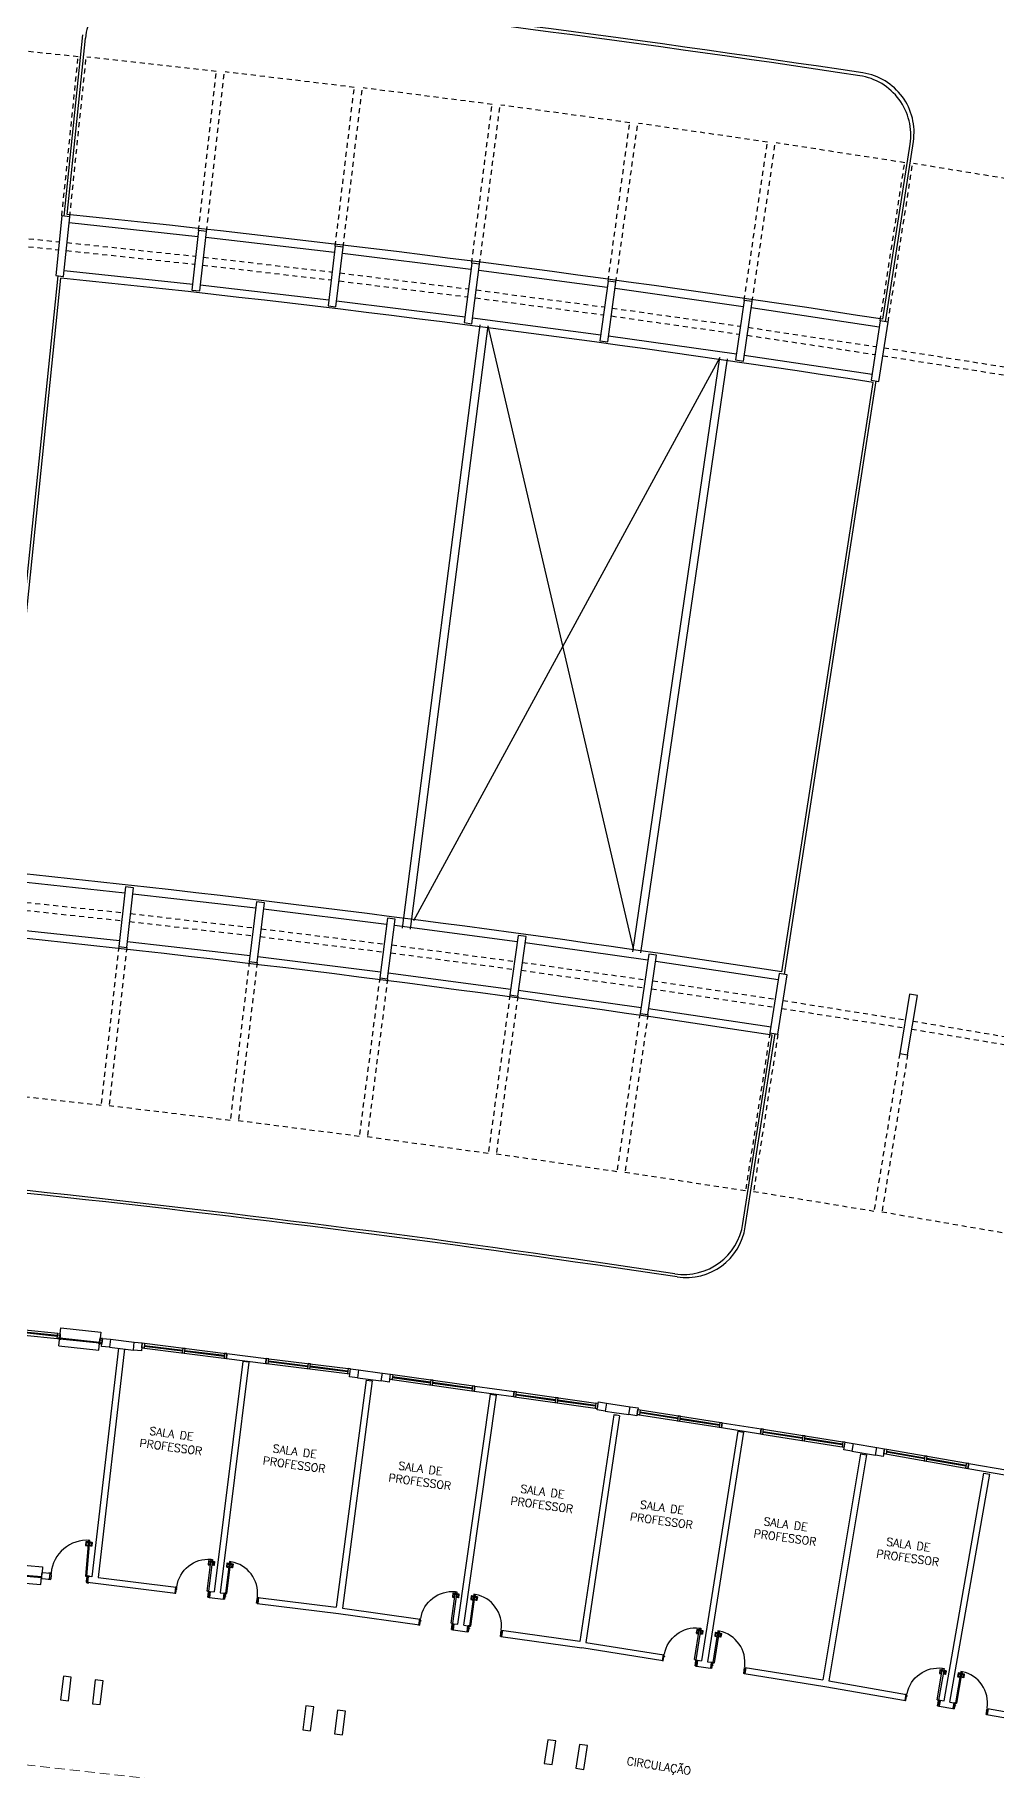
# Model space of a CAD drawing. Header units: millimetres. Extents: x 3089 to 3391, y 1087 to 1201.
# Drawn here: x 3280.97 to 3304.99, y 1124.92 to 1168.3 of the extents above; entities that cross this region are included whole.
import ezdxf

# ---------------------------------------------------------------- set-up
doc = ezdxf.new("R2010")
doc.units = ezdxf.units.MM
doc.linetypes.add('HIDDEN', pattern=[0.375, 0.25, -0.125])
doc.linetypes.add('HIDDEN2', pattern=[0.1875, 0.125, -0.0625])
doc.layers.add('2H', color=1, linetype='HIDDEN', lineweight=15)
for name, color, linetype in [('AR-BNC', 1, 'Continuous'), ('AR-COR-VT2', 162, 'Continuous'), ('AR-EST-CNC', 83, 'Continuous'), ('AR-EST-PIL', 114, 'Continuous'), ('AR-REV', 2, 'Continuous'), ('AR-TXT-CNG', 11, 'Continuous'), ('BL-ESQ-02', 2, 'Continuous'), ('BL-ESQ-VT1', 1, 'Continuous'), ('BL-HTC', 1, 'Continuous'), ('DT-ESQ-CRT', 43, 'Continuous'), ('DT-ESQ-VT2', 2, 'Continuous'), ('ESQ', 1, 'Continuous'), ('ESTR', 3, 'Continuous'), ('PISO', 1, 'Continuous'), ('PORTA', 2, 'Continuous'), ('PROJ', 1, 'HIDDEN2'), ('TEXTO', 2, 'Continuous')]:
    doc.layers.add(name, color=color, linetype=linetype)
doc.styles.get("Standard").update_dxf_attribs({"font": 'arial.ttf'})
doc.styles.add('UNB-100', font='simplex.shx', dxfattribs={"height": 0.2})
doc.styles.add('UNB-100-1', font='simplex.shx', dxfattribs={"height": 0.2})

# ---------------------------------------------------------------- blocks, each defined once
blk = doc.blocks.new('ef01-p')
at = {"layer": 'BL-HTC'}
for points in [[(-0.964, -0.039), (-1.9, -0.039), (-1.9, -0.029), (-0.964, -0.029)], [(-0.005, -0.045), (-1.897, -0.044), (-1.897, -0.056), (-0.005, -0.057)], [(-0.933, -0.039), (-0.933, -0.029), (-0.004, -0.029), (-0.004, -0.039)]]:
    blk.add_hatch(color=256, dxfattribs=at).paths.add_polyline_path(points)
at = {"layer": 'AR-BNC'}
for p, q in [((-1.903, 0.221), (-0.002, 0.221)), ((-1.903, 0.073), (-1.903, 0.221)), ((-0.002, 0.221), (-0.002, 0.073)), ((-1.903, -0.042), (-1.903, -0.041)), ((-1.903, -0.229), (-1.903, -0.073)), ((-1.903, -0.229), (-0.002, -0.229)), ((-0.002, -0.042), (-0.002, -0.041)), ((-0.002, -0.229), (-0.002, -0.044))]:
    blk.add_line(p, q, dxfattribs=at)
at = {"layer": 'DT-ESQ-CRT', "ltscale": 0.1}
for p, q in [((-1.903, -0.042), (-1.888, -0.042)), ((-0.975, -0.04), (-0.963, -0.04)), ((-0.975, -0.041), (-0.923, -0.041)), ((-0.975, -0.043), (-0.923, -0.043)), ((-0.961, -0.015), (-0.961, -0.038)), ((-0.96, -0.013), (-0.938, -0.013)), ((-0.96, -0.016), (-0.96, -0.04)), ((-0.958, -0.015), (-0.939, -0.015)), ((-0.938, -0.016), (-0.938, -0.041)), ((-0.936, -0.015), (-0.936, -0.041)), ((-0.935, -0.04), (-0.923, -0.04))]:
    blk.add_line(p, q, dxfattribs=at)
for points in [[(-1.902, -0.043), (-1.89, -0.043, 1), (-1.89, -0.04), (-1.902, -0.04, -0.414214), (-1.903, -0.039), (-1.903, 0.056), (-1.903, 0.056), (-1.903, 0.073, 0.414214), (-1.905, 0.075), (-1.918, 0.075, 1), (-1.918, 0.073), (-1.906, 0.073, -0.414214), (-1.905, 0.072), (-1.905, 0.031), (-1.905, -0.04, 0.414214), (-1.903, -0.042, 0.414214), (-1.905, -0.044), (-1.905, -0.068), (-1.905, -0.073, -0.414214), (-1.906, -0.074), (-1.918, -0.074, 1), (-1.918, -0.075), (-1.905, -0.075, 0.414214), (-1.903, -0.073), (-1.903, -0.068), (-1.903, -0.044)], [(-0.002, 0.057), (-0.002, -0.039, -0.414214), (-0.003, -0.04), (-0.015, -0.04, 1), (-0.015, -0.043), (-0.003, -0.043, -0.414214), (-0.002, -0.044), (-0.002, -0.068)], [(-0.002, -0.042, 0.414214), (0, -0.04), (0, 0.031)], [(0, 0.031), (0, 0.072, -0.414214), (0.001, 0.073), (0.013, 0.073, 1), (0.013, 0.075), (0, 0.075, 0.414214), (-0.002, 0.073), (-0.002, 0.056)], [(0, -0.068), (0, -0.044, 0.414214), (-0.002, -0.042), (-0.015, -0.042)], [(-0.002, -0.068), (-0.002, -0.073, 0.414214), (0, -0.075), (0.013, -0.075, 1), (0.013, -0.074), (0.001, -0.074, -0.414214), (0, -0.073), (0, -0.068)]]:
    blk.add_lwpolyline(points, format="xyb", dxfattribs=at)
for points in [[(-1.893, -0.016), (-1.903, -0.016), (-1.903, -0.015), (-1.893, -0.015, -0.414214), (-1.891, -0.017), (-1.891, -0.025, -0.414214), (-1.893, -0.027), (-1.903, -0.027), (-1.903, -0.026), (-1.893, -0.026, 0.414214), (-1.892, -0.025), (-1.892, -0.017, 0.414214)], [(-1.875, -0.043), (-1.902, -0.043, 0.414214), (-1.903, -0.044), (-1.903, -0.057, 0.414214), (-1.902, -0.058), (-1.875, -0.058, 1), (-1.875, -0.057), (-1.901, -0.057, -0.414214), (-1.902, -0.056), (-1.902, -0.045, -0.414214), (-1.901, -0.044), (-1.875, -0.044, 1)], [(-0.971, -0.016), (-0.961, -0.016), (-0.961, -0.015), (-0.972, -0.015, 0.414214), (-0.974, -0.017), (-0.974, -0.025, 0.414214), (-0.972, -0.027), (-0.961, -0.027), (-0.961, -0.026), (-0.971, -0.026, -0.414214), (-0.972, -0.025), (-0.972, -0.017, -0.414214)], [(-0.926, -0.016), (-0.936, -0.016), (-0.936, -0.015), (-0.926, -0.015, -0.414214), (-0.924, -0.017), (-0.924, -0.025, -0.414214), (-0.926, -0.027), (-0.936, -0.027), (-0.936, -0.026), (-0.926, -0.026, 0.414214), (-0.925, -0.025), (-0.925, -0.017, 0.414214)], [(-0.03, -0.043), (-0.003, -0.043, -0.414214), (-0.002, -0.044), (-0.002, -0.057, -0.414214), (-0.003, -0.058), (-0.03, -0.058, -1), (-0.03, -0.057), (-0.004, -0.057, 0.414214), (-0.003, -0.056), (-0.003, -0.045, 0.414214), (-0.004, -0.044), (-0.03, -0.044, -1)], [(-0.012, -0.016), (-0.002, -0.016), (-0.002, -0.015), (-0.012, -0.015, 0.414214), (-0.014, -0.017), (-0.014, -0.025, 0.414214), (-0.012, -0.027), (-0.002, -0.027), (-0.002, -0.026), (-0.012, -0.026, -0.414214), (-0.013, -0.025), (-0.013, -0.017, -0.414214)]]:
    blk.add_lwpolyline(points, format="xyb", close=True, dxfattribs=at)
for centre, radius, start, end in [((-0.975, -0.041), 0.00152, 90, 270), ((-0.963, -0.038), 0.00152, 270, 360), ((-0.96, -0.015), 0.00152, 90, 180), ((-0.961, -0.04), 0.00152, 270, 0), ((-0.958, -0.016), 0.00152, 90, 180), ((-0.939, -0.016), 0.00152, 0, 90), ((-0.938, -0.015), 0.00152, 0, 90), ((-0.937, -0.041), 0.00076, 180, 0), ((-0.935, -0.041), 0.00076, 90, 270), ((-0.923, -0.041), 0.00152, 270, 90)]:
    blk.add_arc(centre, radius, start, end, dxfattribs=at)
at = {"layer": 'DT-ESQ-VT2'}
for points in [[(-0.964, -0.039), (-1.9, -0.039), (-1.9, -0.029), (-0.964, -0.029), (-0.964, -0.039)], [(-1.897, -0.044), (-0.005, -0.045), (-0.005, -0.057), (-1.897, -0.056)], [(-0.933, -0.039), (-0.933, -0.029), (-0.004, -0.029), (-0.004, -0.039), (-0.933, -0.039)]]:
    blk.add_lwpolyline(points, close=True, dxfattribs=at)
blk = doc.blocks.new('pm02-p')
at = {"layer": 'BL-ESQ-02'}
for p, q in [((0.01, 0), (0.01, 0.15)), ((0.04, 0.15), (0.01, 0.15)), ((0.04, 0), (0.04, 0.125)), ((0.04, 0), (0.01, 0))]:
    blk.add_line(p, q, dxfattribs=at)
at = {"layer": 'BL-ESQ-02', "color": 1}
for points in [[(0.034, 0.905), (-0.01, 0.905, 0.414214), (-0.019, 0.896), (-0.019, 0.816, 0.414214), (-0.01, 0.807), (0.019, 0.807), (0.019, 0.825), (-0.001, 0.825), (-0.001, 0.887), (0.034, 0.887)], [(0.083, 0.905), (0.127, 0.905, -0.414214), (0.136, 0.896), (0.136, 0.816, -0.414214), (0.127, 0.807), (0.098, 0.807), (0.098, 0.825), (0.118, 0.825), (0.118, 0.887), (0.083, 0.887)]]:
    blk.add_lwpolyline(points, format="xyb", dxfattribs=at)
for points in [[(0.041, 0.922), (0.041, 0.87), (0.034, 0.87), (0.034, 0.922)], [(0.076, 0.922), (0.076, 0.87), (0.083, 0.87), (0.083, 0.922)]]:
    blk.add_lwpolyline(points, close=True, dxfattribs=at)
at = {"layer": 'BL-ESQ-02'}
for points in [[(0.041, 0.951), (0.041, 0.151), (0.076, 0.151), (0.076, 0.951)], [(0.04, 0.15), (0.04, 0.125), (0.041, 0.125), (0.041, 0.15)], [(0.04, 0.075), (0.04, 0.09), (0.05, 0.09), (0.05, 0.075)], [(0.041, 0.151), (0.066, 0.151), (0.066, 0.15), (0.041, 0.15)], [(0.842, 0.1), (0.842, 0.115), (0.832, 0.115), (0.832, 0.1)], [(0.872, 0), (0.842, 0), (0.842, 0.15), (0.872, 0.15)]]:
    blk.add_lwpolyline(points, close=True, dxfattribs=at)
blk.add_lwpolyline([(0.01, 0.14), (0, 0.14), (0, 0.01), (0.01, 0.01)], dxfattribs=at)
at = {"layer": 'BL-ESQ-02', "color": 1}
blk.add_arc((0.041, 0.151), 0.801, 1.0013, 87.4949, dxfattribs=at)
blk = doc.blocks.new('pm03-p')
at = {"layer": 'PORTA', "color": 1}
for points in [[(-0.074, 1.009), (-0.118, 1.009, 0.414214), (-0.127, 1), (-0.127, 0.92, 0.414214), (-0.118, 0.911), (-0.089, 0.911), (-0.089, 0.929), (-0.109, 0.929), (-0.109, 0.991), (-0.074, 0.991)], [(-0.02, 1.009), (0.024, 1.009, -0.414214), (0.033, 1), (0.033, 0.92, -0.414214), (0.024, 0.911), (-0.005, 0.911), (-0.005, 0.929), (0.015, 0.929), (0.015, 0.991), (-0.02, 0.991)]]:
    blk.add_lwpolyline(points, format="xyb", dxfattribs=at)
for points in [[(-0.067, 1.026), (-0.067, 0.974), (-0.074, 0.974), (-0.074, 1.026)], [(-0.027, 1.026), (-0.027, 0.974), (-0.02, 0.974), (-0.02, 1.026)]]:
    blk.add_lwpolyline(points, close=True, dxfattribs=at)
at = {"layer": 'PORTA'}
for points in [[(-0.067, 1.05), (-0.067, 0.15), (-0.027, 0.15), (-0.027, 1.05)], [(-0.988, 0.161), (-0.938, 0.161), (-0.938, 0.151), (-0.988, 0.151)], [(-0.928, 0.15), (-0.928, 0.109), (-0.918, 0.109), (-0.918, 0), (-0.953, 0), (-0.953, 0.15)], [(-0.026, 0.15), (-0.026, 0.109), (-0.036, 0.109), (-0.036, 0), (-0.001, 0), (-0.001, 0.15)], [(0.034, 0.161), (-0.016, 0.161), (-0.016, 0.151), (0.034, 0.151)], [(-0.988, -0.001), (-0.938, -0.001), (-0.938, -0.011), (-0.988, -0.011)], [(0.034, -0.001), (-0.016, -0.001), (-0.016, -0.011), (0.034, -0.011)]]:
    blk.add_lwpolyline(points, close=True, dxfattribs=at)
at = {"layer": 'PORTA', "color": 1}
blk.add_arc((-0.027, 0.15), 0.9, 90, 180, dxfattribs=at)
blk = doc.blocks.new('perfil u-535-ch16')
at = {"layer": 'DT-ESQ-CRT'}
blk.add_lwpolyline([(0.007, 0.001), (0.007, 0.019, 0.439365), (0.007, 0.02, 0.439365), (0.006, 0.019), (0.006, 0.002, -0.414214), (0.005, 0.002), (-0.005, 0.002, -0.414214), (-0.006, 0.002), (-0.006, 0.019, 0.439365), (-0.007, 0.02, 0.439365), (-0.008, 0.019), (-0.008, 0.001, 0.414214), (-0.006, 0), (0.006, 0, 0.414214)], format="xyb", close=True, dxfattribs=at)
at = {"layer": 'AR-TXT-CNG', "insert": (-0.008, 0.01), "char_height": 0.00259, "width": 0.03112, "attachment_point": 1}
blk.add_mtext('U-535\\PCH16 ', dxfattribs=at)
blk = doc.blocks.new('ef02-p')
at = {"layer": 'ESQ'}
for p, q in [((-1.001, 0.221), (-0.002, 0.221)), ((-1.001, 0.073), (-1.001, 0.221)), ((-0.002, 0.221), (-0.002, 0.073)), ((-1.001, -0.042), (-1.001, -0.041)), ((-1.001, -0.229), (-1.001, -0.073)), ((-1.001, -0.229), (-0.002, -0.229)), ((-0.002, -0.042), (-0.002, -0.041)), ((-0.002, -0.229), (-0.002, -0.044))]:
    blk.add_line(p, q, dxfattribs=at)
at = {"layer": 'ESQ', "ltscale": 0.1}
blk.add_line((-1.001, -0.042), (-0.986, -0.042), dxfattribs=at)
at = {"layer": 'ESQ'}
for points in [[(-1.003, -0.053), (-1.023, -0.053), (-1.023, -0.036), (-1.043, -0.036), (-1.043, -0.053), (-1.063, -0.053), (-1.063, 0.017), (-1.049, 0.017), (-1.049, 0.032), (-1.048, 0.032), (-1.048, 0.038), (-1.063, 0.038), (-1.063, 0.073), (-1.003, 0.073), (-1.003, 0.038), (-1.018, 0.038), (-1.018, 0.031), (-1.016, 0.031), (-1.016, 0.017), (-1.003, 0.017)], [(0, -0.053), (0.02, -0.053), (0.02, -0.036), (0.04, -0.036), (0.04, -0.053), (0.06, -0.053), (0.06, 0.017), (0.046, 0.017), (0.046, 0.032), (0.045, 0.032), (0.045, 0.038), (0.06, 0.038), (0.06, 0.073), (0, 0.073), (0, 0.038), (0.015, 0.038), (0.015, 0.031), (0.013, 0.031), (0.013, 0.017), (0, 0.017)], [(-0.999, -0.039), (-0.999, -0.029), (-0.004, -0.029), (-0.004, -0.039), (-0.999, -0.039)], [(-0.995, -0.044), (-0.005, -0.045), (-0.005, -0.057), (-0.995, -0.056)]]:
    blk.add_lwpolyline(points, close=True, dxfattribs=at)
at = {"layer": 'ESQ', "ltscale": 0.1}
for points in [[(-1, -0.043), (-0.988, -0.043, 1), (-0.988, -0.04), (-1, -0.04, -0.414214), (-1.001, -0.039), (-1.001, 0.056), (-1.001, 0.056), (-1.001, 0.073, 0.414214), (-1.003, 0.075), (-1.016, 0.075, 1), (-1.016, 0.073), (-1.004, 0.073, -0.414214), (-1.003, 0.072), (-1.003, 0.031), (-1.003, -0.04, 0.414214), (-1.001, -0.042, 0.414214), (-1.003, -0.044), (-1.003, -0.068), (-1.003, -0.073, -0.414214), (-1.004, -0.074), (-1.016, -0.074, 1), (-1.016, -0.075), (-1.003, -0.075, 0.414214), (-1.001, -0.073), (-1.001, -0.068), (-1.001, -0.044)], [(-0.002, 0.057), (-0.002, -0.039, -0.414214), (-0.003, -0.04), (-0.015, -0.04, 1), (-0.015, -0.043), (-0.003, -0.043, -0.414214), (-0.002, -0.044), (-0.002, -0.068)], [(-0.002, -0.042, 0.414214), (0, -0.04), (0, 0.031)], [(0, 0.031), (0, 0.072, -0.414214), (0.001, 0.073), (0.013, 0.073, 1), (0.013, 0.075), (0, 0.075, 0.414214), (-0.002, 0.073), (-0.002, 0.056)], [(0, -0.068), (0, -0.044, 0.414214), (-0.002, -0.042), (-0.015, -0.042)], [(-0.002, -0.068), (-0.002, -0.073, 0.414214), (0, -0.075), (0.013, -0.075, 1), (0.013, -0.074), (0.001, -0.074, -0.414214), (0, -0.073), (0, -0.068)]]:
    blk.add_lwpolyline(points, format="xyb", dxfattribs=at)
for points in [[(-0.991, -0.016), (-1.001, -0.016), (-1.001, -0.015), (-0.991, -0.015, -0.414214), (-0.989, -0.017), (-0.989, -0.025, -0.414214), (-0.991, -0.027), (-1.001, -0.027), (-1.001, -0.026), (-0.991, -0.026, 0.414214), (-0.99, -0.025), (-0.99, -0.017, 0.414214)], [(-0.973, -0.043), (-1, -0.043, 0.414214), (-1.001, -0.044), (-1.001, -0.057, 0.414214), (-1, -0.058), (-0.973, -0.058, 1), (-0.973, -0.057), (-0.999, -0.057, -0.414214), (-1, -0.056), (-1, -0.045, -0.414214), (-0.999, -0.044), (-0.973, -0.044, 1)], [(-0.03, -0.043), (-0.003, -0.043, -0.414214), (-0.002, -0.044), (-0.002, -0.057, -0.414214), (-0.003, -0.058), (-0.03, -0.058, -1), (-0.03, -0.057), (-0.004, -0.057, 0.414214), (-0.003, -0.056), (-0.003, -0.045, 0.414214), (-0.004, -0.044), (-0.03, -0.044, -1)], [(-0.012, -0.016), (-0.002, -0.016), (-0.002, -0.015), (-0.012, -0.015, 0.414214), (-0.014, -0.017), (-0.014, -0.025, 0.414214), (-0.012, -0.027), (-0.002, -0.027), (-0.002, -0.026), (-0.012, -0.026, -0.414214), (-0.013, -0.025), (-0.013, -0.017, -0.414214)]]:
    blk.add_lwpolyline(points, format="xyb", close=True, dxfattribs=at)
at = {"layer": 'ESQ'}
for p in [(-1.01, -0.074), (0.007, -0.074)]:
    blk.add_blockref('perfil u-535-ch16', p, dxfattribs=at)

msp = doc.modelspace()

# ---------------------------------------------------------------- linework, layer by layer
at = {"layer": '2H'}
msp.add_arc((3240.156, 760.561), 366.755, 72.94715, 85.55544, dxfattribs=at)
at = {"layer": 'AR-COR-VT2', "color": 6}
msp.add_line((3281.919, 1124.967), (3281.919, 1124.967), dxfattribs=at)
at = {"layer": 'AR-EST-CNC'}
for points in [[(3282.837, 1135.492), (3282.639, 1135.515), (3282.662, 1135.714), (3282.86, 1135.691)], [(3283.632, 1135.4), (3283.433, 1135.423), (3283.456, 1135.622), (3283.655, 1135.599)], [(3289.032, 1134.728), (3288.833, 1134.754), (3288.86, 1134.952), (3289.058, 1134.926)], [(3289.825, 1134.622), (3289.626, 1134.649), (3289.653, 1134.847), (3289.851, 1134.821)], [(3295.218, 1133.897), (3295.02, 1133.926), (3295.05, 1134.124), (3295.248, 1134.095)], [(3296.009, 1133.779), (3295.811, 1133.808), (3295.841, 1134.006), (3296.039, 1133.976)], [(3301.378, 1132.891), (3301.181, 1132.924), (3301.214, 1133.121), (3301.411, 1133.088)], [(3302.167, 1132.76), (3301.97, 1132.792), (3302.003, 1132.99), (3302.2, 1132.957)]]:
    msp.add_lwpolyline(points, close=True, dxfattribs=at)
at = {"layer": 'AR-EST-PIL'}
for points in [[(3282.837, 1135.492), (3282.639, 1135.515), (3282.662, 1135.714), (3282.86, 1135.691)], [(3283.632, 1135.4), (3283.433, 1135.423), (3283.456, 1135.622), (3283.655, 1135.599)], [(3289.032, 1134.728), (3288.833, 1134.754), (3288.86, 1134.952), (3289.058, 1134.926)], [(3289.825, 1134.622), (3289.626, 1134.649), (3289.653, 1134.847), (3289.851, 1134.821)], [(3295.218, 1133.897), (3295.02, 1133.926), (3295.05, 1134.124), (3295.248, 1134.095)], [(3296.009, 1133.779), (3295.811, 1133.808), (3295.841, 1134.006), (3296.039, 1133.976)], [(3301.378, 1132.891), (3301.181, 1132.924), (3301.214, 1133.121), (3301.411, 1133.088)], [(3302.167, 1132.76), (3301.97, 1132.792), (3302.003, 1132.99), (3302.2, 1132.957)]]:
    msp.add_lwpolyline(points, close=True, dxfattribs=at)
at = {"layer": 'AR-REV'}
for p, q in [((3283.063, 1135.466), (3282.399, 1129.753)), ((3283.214, 1135.449), (3282.553, 1129.736)), ((3286.164, 1135.136), (3285.448, 1129.375)), ((3286.313, 1135.117), (3285.597, 1129.357)), ((3286.313, 1135.117), (3286.164, 1135.136)), ((3289.251, 1134.673), (3288.496, 1128.995)), ((3289.399, 1134.653), (3288.654, 1128.974)), ((3289.032, 1134.728), (3289.625, 1134.649)), ((3289.058, 1134.926), (3289.651, 1134.847)), ((3289.251, 1134.673), (3289.399, 1134.653)), ((3289.402, 1134.678), (3289.402, 1134.678)), ((3291.541, 1128.566), (3292.352, 1134.316)), ((3291.689, 1128.545), (3292.501, 1134.295)), ((3292.352, 1134.316), (3292.501, 1134.295)), ((3295.431, 1133.802), (3294.584, 1128.135)), ((3295.58, 1133.78), (3294.732, 1128.113)), ((3295.218, 1133.897), (3295.44, 1133.864)), ((3295.248, 1134.095), (3295.839, 1134.006)), ((3295.44, 1133.864), (3295.81, 1133.808)), ((3298.53, 1133.393), (3297.624, 1127.655)), ((3298.678, 1133.369), (3297.773, 1127.632)), ((3298.53, 1133.393), (3298.678, 1133.369)), ((3301.596, 1132.829), (3300.654, 1127.176)), ((3301.378, 1132.891), (3301.968, 1132.793)), ((3301.411, 1133.088), (3302.001, 1132.99)), ((3301.596, 1132.829), (3301.744, 1132.805)), ((3301.744, 1132.805), (3300.802, 1127.152)), ((3303.684, 1126.65), (3304.681, 1132.344)), ((3303.832, 1126.624), (3304.829, 1132.318)), ((3304.681, 1132.344), (3304.829, 1132.318)), ((3281.165, 1129.861), (3281.352, 1129.844)), ((3281.14, 1129.712), (3281.142, 1129.737)), ((3281.14, 1129.712), (3281.339, 1129.695)), ((3282.3, 1129.761), (3282.287, 1129.618)), ((3282.287, 1129.618), (3284.485, 1129.344)), ((3282.399, 1129.753), (3282.3, 1129.761)), ((3282.553, 1129.736), (3284.504, 1129.493)), ((3284.504, 1129.493), (3284.485, 1129.344)), ((3285.349, 1129.388), (3285.331, 1129.239)), ((3285.349, 1129.388), (3285.448, 1129.375)), ((3285.597, 1129.357), (3285.696, 1129.344)), ((3285.331, 1129.239), (3285.678, 1129.195)), ((3285.696, 1129.344), (3285.678, 1129.195)), ((3286.542, 1129.239), (3286.523, 1129.09)), ((3286.523, 1129.09), (3288.553, 1128.837)), ((3286.542, 1129.239), (3288.496, 1128.995)), ((3288.654, 1128.974), (3290.597, 1128.699)), ((3288.553, 1128.837), (3290.577, 1128.55)), ((3290.597, 1128.699), (3290.577, 1128.55)), ((3291.442, 1128.58), (3291.421, 1128.431)), ((3291.442, 1128.58), (3291.541, 1128.566)), ((3291.689, 1128.545), (3291.788, 1128.531)), ((3291.767, 1128.382), (3291.788, 1128.531)), ((3291.421, 1128.431), (3291.767, 1128.382)), ((3292.632, 1128.411), (3292.611, 1128.263)), ((3292.611, 1128.263), (3294.636, 1127.976)), ((3294.584, 1128.135), (3292.632, 1128.411)), ((3297.526, 1127.671), (3297.502, 1127.522)), ((3297.871, 1127.616), (3297.848, 1127.467)), ((3298.713, 1127.483), (3298.689, 1127.334)), ((3303.559, 1126.518), (3303.585, 1126.667)), ((3303.832, 1126.624), (3303.93, 1126.606)), ((3303.93, 1126.607), (3303.904, 1126.458)), ((3304.77, 1126.46), (3304.744, 1126.312))]:
    msp.add_line(p, q, dxfattribs=at)
at = {"layer": 'AR-REV', "color": 6}
msp.add_line((3290.553, 1128.554), (3290.553, 1128.554), dxfattribs=at)
at = {"layer": 'AR-REV'}
for points in [[(3282.837, 1135.492), (3283.433, 1135.423)], [(3282.86, 1135.691), (3283.456, 1135.622)], [(3285.755, 1135.212), (3286.739, 1135.09)], [(3285.771, 1135.336), (3286.754, 1135.214)], [(3291.946, 1134.398), (3292.927, 1134.26)], [(3291.963, 1134.522), (3292.945, 1134.384)], [(3298.121, 1133.483), (3299.1, 1133.328)], [(3298.14, 1133.606), (3299.119, 1133.451)], [(3304.279, 1132.465), (3305.255, 1132.294)], [(3304.3, 1132.588), (3305.276, 1132.417)], [(3294.732, 1128.113), (3296.684, 1127.804), (3296.661, 1127.655), (3294.636, 1127.976)], [(3297.526, 1127.671), (3297.624, 1127.655)], [(3297.773, 1127.632), (3297.871, 1127.616)], [(3297.502, 1127.522), (3297.848, 1127.467)], [(3298.689, 1127.334), (3300.703, 1127.015), (3302.72, 1126.664)], [(3298.713, 1127.483), (3300.654, 1127.176)], [(3300.802, 1127.152), (3302.746, 1126.813), (3302.72, 1126.664)], [(3303.559, 1126.518), (3303.904, 1126.458)], [(3303.585, 1126.667), (3303.684, 1126.65)], [(3304.77, 1126.46), (3306.709, 1126.122)], [(3304.744, 1126.312), (3306.756, 1125.962)]]:
    msp.add_lwpolyline(points, dxfattribs=at)
msp.add_arc((3239.708, 760.737), 377.204, 81.48192, 81.50476, dxfattribs=at)
at = {"layer": 'BL-ESQ-VT1'}
msp.add_lwpolyline([(3282.602, 1135.72), (3282.662, 1135.714), (3282.648, 1135.588), (3282.588, 1135.595)], close=True, dxfattribs=at)
at = {"layer": 'ESQ'}
for p, q in [((3281.54, 1135.783), (3280.714, 1135.872)), ((3281.545, 1135.834), (3280.72, 1135.923)), ((3280.706, 1135.797), (3281.531, 1135.708)), ((3281.537, 1135.763), (3280.712, 1135.852)), ((3285.771, 1135.336), (3285.755, 1135.212)), ((3286.739, 1135.09), (3286.754, 1135.214)), ((3291.963, 1134.522), (3291.946, 1134.398)), ((3292.927, 1134.26), (3292.945, 1134.384)), ((3298.14, 1133.606), (3298.121, 1133.483)), ((3299.1, 1133.328), (3299.119, 1133.451)), ((3304.3, 1132.588), (3304.279, 1132.465))]:
    msp.add_line(p, q, dxfattribs=at)
for points in [[(3281.545, 1135.834), (3281.605, 1135.828), (3281.591, 1135.702), (3281.531, 1135.708)], [(3283.641, 1135.475), (3283.655, 1135.599), (3283.714, 1135.592), (3283.699, 1135.468)], [(3284.713, 1135.341), (3284.729, 1135.465), (3284.67, 1135.473), (3284.655, 1135.349)], [(3285.755, 1135.212), (3285.771, 1135.336), (3285.712, 1135.343), (3285.697, 1135.219)], [(3286.797, 1135.082), (3286.813, 1135.206), (3286.754, 1135.214), (3286.739, 1135.09)], [(3287.839, 1134.953), (3287.855, 1135.077), (3287.796, 1135.084), (3287.781, 1134.96)], [(3288.842, 1134.828), (3288.858, 1134.952), (3288.8, 1134.96), (3288.783, 1134.836)], [(3289.836, 1134.696), (3289.852, 1134.82), (3289.911, 1134.812), (3289.894, 1134.688)], [(3290.906, 1134.545), (3290.924, 1134.669), (3290.865, 1134.677), (3290.848, 1134.553)], [(3291.946, 1134.398), (3291.963, 1134.522), (3291.905, 1134.53), (3291.887, 1134.407)], [(3292.986, 1134.252), (3293.003, 1134.375), (3292.945, 1134.384), (3292.927, 1134.26)], [(3294.025, 1134.105), (3294.043, 1134.229), (3293.984, 1134.237), (3293.967, 1134.113)], [(3295.026, 1133.964), (3295.044, 1134.087), (3294.986, 1134.096), (3294.967, 1133.972)], [(3296.016, 1133.815), (3296.034, 1133.939), (3296.093, 1133.93), (3296.074, 1133.807)], [(3297.084, 1133.647), (3297.103, 1133.77), (3297.045, 1133.779), (3297.026, 1133.656)], [(3298.121, 1133.483), (3298.14, 1133.606), (3298.082, 1133.615), (3298.063, 1133.492)], [(3299.158, 1133.319), (3299.178, 1133.442), (3299.119, 1133.451), (3299.1, 1133.328)], [(3300.195, 1133.155), (3300.215, 1133.278), (3300.157, 1133.287), (3300.137, 1133.164)], [(3301.193, 1132.997), (3301.214, 1133.12), (3301.155, 1133.13), (3301.135, 1133.007)], [(3302.18, 1132.833), (3302.2, 1132.956), (3302.258, 1132.946), (3302.238, 1132.823)], [(3303.245, 1132.646), (3303.266, 1132.769), (3303.208, 1132.779), (3303.186, 1132.656)], [(3304.279, 1132.465), (3304.3, 1132.588), (3304.242, 1132.598), (3304.22, 1132.475)]]:
    msp.add_lwpolyline(points, close=True, dxfattribs=at)
for points in [[(3283.641, 1135.475), (3285.755, 1135.212)], [(3283.705, 1135.52), (3284.661, 1135.401)], [(3283.707, 1135.54), (3284.664, 1135.421)], [(3283.713, 1135.592), (3285.739, 1135.34)], [(3284.72, 1135.393), (3285.703, 1135.271)], [(3284.722, 1135.413), (3285.706, 1135.291)], [(3286.754, 1135.214), (3288.8, 1134.959)], [(3286.768, 1135.086), (3288.842, 1134.828)], [(3286.804, 1135.134), (3287.787, 1135.012)], [(3286.806, 1135.154), (3287.79, 1135.032)], [(3287.846, 1135.005), (3288.79, 1134.887)], [(3287.848, 1135.025), (3288.793, 1134.907)], [(3289.836, 1134.696), (3291.946, 1134.398)], [(3289.901, 1134.74), (3290.855, 1134.605)], [(3289.904, 1134.76), (3290.858, 1134.625)], [(3289.911, 1134.812), (3291.932, 1134.526)], [(3290.914, 1134.597), (3291.895, 1134.459)], [(3290.916, 1134.617), (3291.897, 1134.478)], [(3292.945, 1134.384), (3294.986, 1134.095)], [(3292.956, 1134.256), (3295.026, 1133.964)], [(3292.993, 1134.304), (3293.974, 1134.165)], [(3292.996, 1134.323), (3293.977, 1134.185)], [(3294.033, 1134.157), (3294.975, 1134.024)], [(3294.036, 1134.177), (3294.978, 1134.043)], [(3296.016, 1133.815), (3298.121, 1133.483)], [(3296.082, 1133.858), (3297.034, 1133.708)], [(3296.085, 1133.878), (3297.037, 1133.727)], [(3296.093, 1133.93), (3298.109, 1133.611)], [(3297.092, 1133.698), (3298.071, 1133.544)], [(3297.095, 1133.718), (3298.074, 1133.563)], [(3299.119, 1133.451), (3301.155, 1133.129)], [(3299.129, 1133.323), (3301.193, 1132.997)], [(3299.166, 1133.371), (3300.145, 1133.216)], [(3299.169, 1133.39), (3300.148, 1133.236)], [(3300.204, 1133.207), (3301.143, 1133.058)], [(3300.207, 1133.226), (3301.147, 1133.078)], [(3302.18, 1132.833), (3304.279, 1132.465)], [(3302.246, 1132.874), (3303.195, 1132.708)], [(3302.25, 1132.894), (3303.199, 1132.728)], [(3302.258, 1132.946), (3304.269, 1132.594)], [(3303.254, 1132.698), (3304.23, 1132.527)], [(3303.257, 1132.718), (3304.233, 1132.547)]]:
    msp.add_lwpolyline(points, dxfattribs=at)
at = {"layer": 'ESTR'}
for points in [[(3281.492, 1162.283), (3281.691, 1162.263), (3281.844, 1163.755), (3281.645, 1163.775)], [(3284.895, 1161.92), (3285.094, 1161.897), (3285.26, 1163.388), (3285.062, 1163.41)], [(3288.296, 1161.527), (3288.494, 1161.503), (3288.673, 1162.993), (3288.475, 1163.016)], [(3291.693, 1161.106), (3291.891, 1161.08), (3292.083, 1162.568), (3291.884, 1162.593)], [(3295.086, 1160.655), (3295.284, 1160.628), (3295.488, 1162.114), (3295.29, 1162.141)], [(3298.475, 1160.176), (3298.673, 1160.147), (3298.89, 1161.631), (3298.692, 1161.66)], [(3301.86, 1159.668), (3302.058, 1159.637), (3302.287, 1161.12), (3302.09, 1161.15)], [(3283.068, 1145.511), (3283.267, 1145.489), (3283.433, 1146.98), (3283.234, 1147.002)], [(3286.329, 1145.135), (3286.527, 1145.111), (3286.706, 1146.6), (3286.507, 1146.624)], [(3289.586, 1144.731), (3289.784, 1144.705), (3289.976, 1146.193), (3289.777, 1146.218)], [(3292.84, 1144.299), (3293.038, 1144.271), (3293.242, 1145.758), (3293.044, 1145.785)], [(3296.09, 1143.839), (3296.288, 1143.81), (3296.505, 1145.295), (3296.307, 1145.323)], [(3299.336, 1143.352), (3299.534, 1143.321), (3299.763, 1144.804), (3299.565, 1144.834)], [(3302.578, 1142.837), (3302.775, 1142.805), (3303.017, 1144.285), (3302.82, 1144.317)], [(3282.837, 1135.492), (3282.639, 1135.515), (3282.662, 1135.714), (3282.86, 1135.691)], [(3283.632, 1135.4), (3283.433, 1135.423), (3283.456, 1135.622), (3283.655, 1135.599)], [(3289.032, 1134.728), (3288.833, 1134.754), (3288.86, 1134.952), (3289.058, 1134.926)], [(3289.825, 1134.622), (3289.626, 1134.649), (3289.653, 1134.847), (3289.851, 1134.821)], [(3295.218, 1133.897), (3295.02, 1133.926), (3295.05, 1134.124), (3295.248, 1134.095)], [(3296.009, 1133.779), (3295.811, 1133.808), (3295.841, 1134.006), (3296.039, 1133.976)], [(3301.378, 1132.891), (3301.181, 1132.924), (3301.214, 1133.121), (3301.411, 1133.088)], [(3302.167, 1132.76), (3301.97, 1132.792), (3302.003, 1132.99), (3302.2, 1132.957)], [(3281.882, 1127.248), (3281.683, 1127.271), (3281.614, 1126.675), (3281.813, 1126.652)], [(3281.882, 1127.248), (3281.683, 1127.271), (3281.614, 1126.675), (3281.813, 1126.652)], [(3282.676, 1127.155), (3282.478, 1127.179), (3282.409, 1126.582), (3282.607, 1126.559)], [(3282.676, 1127.155), (3282.478, 1127.179), (3282.409, 1126.582), (3282.607, 1126.559)], [(3287.94, 1126.5), (3287.741, 1126.526), (3287.663, 1125.931), (3287.861, 1125.905)], [(3287.94, 1126.5), (3287.741, 1126.526), (3287.663, 1125.931), (3287.861, 1125.905)], [(3288.733, 1126.394), (3288.535, 1126.421), (3288.456, 1125.826), (3288.654, 1125.8)], [(3288.733, 1126.394), (3288.535, 1126.421), (3288.456, 1125.826), (3288.654, 1125.8)], [(3293.985, 1125.652), (3293.787, 1125.681), (3293.698, 1125.088), (3293.896, 1125.058)], [(3293.985, 1125.652), (3293.787, 1125.681), (3293.698, 1125.088), (3293.896, 1125.058)], [(3294.776, 1125.533), (3294.578, 1125.563), (3294.489, 1124.969), (3294.687, 1124.94)], [(3294.776, 1125.533), (3294.578, 1125.563), (3294.489, 1124.969), (3294.687, 1124.94)]]:
    msp.add_lwpolyline(points, close=True, dxfattribs=at)
at = {"layer": 'PISO'}
for p, q in [((3281.707, 1163.769), (3282.173, 1168.304)), ((3281.782, 1163.812), (3282.235, 1168.217)), ((3302.158, 1161.19), (3302.836, 1165.566)), ((3302.22, 1161.13), (3302.917, 1165.635)), ((3281.828, 1163.606), (3285.045, 1163.261)), ((3285.243, 1163.239), (3288.457, 1162.867)), ((3288.654, 1162.844), (3291.865, 1162.445)), ((3281.7, 1162.413), (3284.917, 1162.068)), ((3292.062, 1162.419), (3295.27, 1161.993)), ((3280.02, 1147.345), (3281.554, 1162.277)), ((3280.094, 1147.388), (3281.619, 1162.22)), ((3285.105, 1162.047), (3288.319, 1161.675)), ((3295.467, 1161.966), (3298.67, 1161.512)), ((3288.506, 1161.653), (3291.717, 1161.254)), ((3298.867, 1161.483), (3302.067, 1161.002)), ((3292.089, 1161.055), (3290.149, 1145.969)), ((3292.288, 1161.029), (3290.347, 1145.943)), ((3291.904, 1161.23), (3295.112, 1160.803)), ((3292.288, 1161.027), (3295.923, 1145.42)), ((3295.298, 1160.777), (3298.502, 1160.324)), ((3298.079, 1160.232), (3290.432, 1146.152)), ((3295.911, 1145.381), (3298.079, 1160.234)), ((3296.109, 1145.352), (3298.277, 1160.205)), ((3298.688, 1160.296), (3301.888, 1159.815)), ((3299.634, 1144.874), (3301.914, 1159.609)), ((3299.696, 1144.814), (3301.991, 1159.648)), ((3280.14, 1147.182), (3283.218, 1146.853)), ((3283.415, 1146.831), (3286.49, 1146.475)), ((3286.687, 1146.451), (3289.759, 1146.069)), ((3280.012, 1145.989), (3283.09, 1145.66)), ((3289.956, 1146.044), (3293.024, 1145.636)), ((3283.277, 1145.639), (3286.352, 1145.283)), ((3293.221, 1145.609), (3296.285, 1145.175)), ((3286.539, 1145.261), (3289.61, 1144.879)), ((3296.482, 1145.146), (3299.542, 1144.686)), ((3289.797, 1144.855), (3292.866, 1144.447)), ((3293.052, 1144.421), (3296.117, 1143.987)), ((3296.303, 1143.96), (3299.364, 1143.499)), ((3298.661, 1138.582), (3299.39, 1143.293)), ((3298.719, 1138.503), (3299.467, 1143.332))]:
    msp.add_line(p, q, dxfattribs=at)
for centre, radius, start, end in [((3283.727, 1168.063), 1.5, 83.9169, 174.1325), ((3240.488, 762.332), 409.609, 81.41138, 83.92681), ((3240.488, 762.332), 409.529, 81.42125, 83.91694), ((3301.353, 1165.796), 1.5, 351.2057, 81.4213), ((3301.435, 1165.864), 1.5, 351.2057, 81.4114), ((3240.488, 762.332), 403.598, 81.21067, 84.12752), ((3240.488, 762.332), 401.998, 81.21069, 84.1275), ((3240.488, 762.332), 387.088, 81.21089, 84.12731), ((3240.488, 762.332), 385.488, 81.21091, 84.12728), ((3240.488, 762.332), 379.154, 81.42622, 83.91198), ((3240.488, 762.332), 379.224, 81.43671, 83.90148), ((3297.179, 1138.812), 1.5, 261.4367, 351.2057), ((3297.237, 1138.732), 1.5, 261.4262, 351.2057)]:
    msp.add_arc(centre, radius, start, end, dxfattribs=at)
at = {"layer": 'PROJ'}
for p, q in [((3282.054, 1167.754), (3278.821, 1168.087)), ((3281.645, 1163.775), (3282.054, 1167.754)), ((3281.844, 1163.755), (3282.253, 1167.734)), ((3285.504, 1167.386), (3282.274, 1167.746)), ((3285.062, 1163.41), (3285.504, 1167.386)), ((3285.26, 1163.388), (3285.703, 1167.364)), ((3288.951, 1166.988), (3285.724, 1167.375)), ((3288.475, 1163.016), (3288.951, 1166.988)), ((3288.673, 1162.993), (3289.15, 1166.964)), ((3292.395, 1166.561), (3289.171, 1166.975)), ((3291.884, 1162.593), (3292.395, 1166.561)), ((3292.083, 1162.568), (3292.593, 1166.535)), ((3295.834, 1166.104), (3292.614, 1166.546)), ((3295.29, 1162.141), (3295.834, 1166.104)), ((3295.488, 1162.114), (3296.032, 1166.077)), ((3299.27, 1165.618), (3296.054, 1166.088)), ((3298.692, 1161.66), (3299.27, 1165.618)), ((3298.89, 1161.631), (3299.468, 1165.589)), ((3302.701, 1165.103), (3299.489, 1165.6)), ((3302.09, 1161.15), (3302.701, 1165.103)), ((3302.287, 1161.12), (3302.899, 1165.073)), ((3306.128, 1164.559), (3302.92, 1165.083)), ((3278.348, 1163.246), (3281.556, 1162.93)), ((3278.361, 1163.446), (3281.582, 1163.128)), ((3281.76, 1162.909), (3284.965, 1162.566)), ((3281.775, 1163.109), (3284.992, 1162.764)), ((3285.169, 1162.543), (3288.371, 1162.173)), ((3285.186, 1162.743), (3288.4, 1162.371)), ((3288.593, 1162.348), (3291.804, 1161.948)), ((3288.575, 1162.148), (3291.773, 1161.751)), ((3291.997, 1161.923), (3295.204, 1161.497)), ((3291.977, 1161.724), (3295.172, 1161.3)), ((3295.397, 1161.47), (3298.601, 1161.017)), ((3295.375, 1161.272), (3298.566, 1160.82)), ((3298.77, 1160.79), (3301.957, 1160.311)), ((3298.793, 1160.989), (3301.993, 1160.507)), ((3302.16, 1160.279), (3305.343, 1159.773)), ((3302.185, 1160.478), (3305.381, 1159.969)), ((3280.066, 1146.486), (3283.143, 1146.157)), ((3280.087, 1146.685), (3283.165, 1146.356)), ((3283.358, 1146.334), (3286.433, 1145.978)), ((3283.335, 1146.135), (3286.41, 1145.78)), ((3286.626, 1145.955), (3289.697, 1145.573)), ((3283.068, 1145.511), (3282.625, 1141.536)), ((3283.267, 1145.489), (3282.824, 1141.514)), ((3286.601, 1145.757), (3289.673, 1145.375)), ((3289.89, 1145.548), (3292.958, 1145.14)), ((3286.329, 1145.135), (3285.852, 1141.163)), ((3286.527, 1145.111), (3286.051, 1141.139)), ((3289.864, 1145.35), (3292.932, 1144.942)), ((3293.151, 1145.114), (3296.216, 1144.68)), ((3289.586, 1144.731), (3289.076, 1140.763)), ((3289.784, 1144.705), (3289.274, 1140.738)), ((3293.123, 1144.916), (3296.187, 1144.482)), ((3296.408, 1144.652), (3299.469, 1144.192)), ((3292.84, 1144.299), (3292.296, 1140.336)), ((3293.038, 1144.271), (3292.494, 1140.309)), ((3296.378, 1144.454), (3299.439, 1143.994)), ((3299.661, 1144.162), (3302.718, 1143.676)), ((3296.09, 1143.839), (3295.512, 1139.881)), ((3296.288, 1143.81), (3295.71, 1139.852)), ((3299.629, 1143.964), (3302.686, 1143.478)), ((3299.336, 1143.352), (3298.724, 1139.399)), ((3299.534, 1143.321), (3298.922, 1139.368)), ((3302.876, 1143.447), (3305.929, 1142.935)), ((3302.91, 1143.644), (3305.962, 1143.132)), ((3302.578, 1142.837), (3301.933, 1138.889)), ((3302.775, 1142.805), (3302.13, 1138.857)), ((3282.625, 1141.536), (3279.594, 1141.873)), ((3285.852, 1141.163), (3282.824, 1141.527)), ((3289.076, 1140.763), (3286.051, 1141.152)), ((3292.296, 1140.336), (3289.274, 1140.751)), ((3295.512, 1139.881), (3292.494, 1140.322)), ((3298.724, 1139.399), (3295.71, 1139.865)), ((3301.933, 1138.889), (3298.923, 1139.381)), ((3305.136, 1138.353), (3302.13, 1138.87))]:
    msp.add_line(p, q, dxfattribs=at)

# ---------------------------------------------------------------- block references
for name, p, rotation in [('pm03-p', (3282.288, 1129.615), 355.2468211634477), ('ef01-p', (3281.146, 1129.787), 354.9964223032182), ('pm02-p', (3285.677, 1129.196), 352.9004871267993), ('pm02-p', (3291.766, 1128.382), 351.9433737248432), ('pm02-p', (3297.847, 1127.468), 351.0184092671105), ('pm02-p', (3303.903, 1126.458), 350.1297051839697)]:
    msp.add_blockref(name, p, dxfattribs=dict(rotation=rotation))
at = {"xscale": -1}
for p, rotation in [((3285.332, 1129.239), 352.9004871268058), ((3291.422, 1128.431), 351.9433746223319), ((3297.503, 1127.522), 351.0262132531117), ((3303.56, 1126.518), 350.0709401243323)]:
    msp.add_blockref('pm02-p', p, dxfattribs=dict(at, rotation=rotation))
at = {"layer": 'ESQ', "rotation": 353.8629609837812}
msp.add_blockref('ef02-p', (3282.594, 1135.647), dxfattribs=at)

# ---------------------------------------------------------------- texts
at = {"layer": 'TEXTO', "char_height": 0.2, "attachment_point": 1}
for s, insert, width, rotation, style in [('\\pi0.061266;SALA DE \\P\\pi-0.1435;PROFESSOR', (3283.79, 1133.514), 1.39872, 352.1928, 'UNB-100'), ('\\pi0.061266;SALA DE \\P\\pi-0.1435;PROFESSOR', (3286.869, 1133.073), 1.39872, 352.1928, 'UNB-100'), ('\\pi0.061266;SALA DE \\P\\pi-0.1435;PROFESSOR', (3290.008, 1132.646), 1.39872, 352.1928, 'UNB-100'), ('\\pi0.061266;SALA DE \\P\\pi-0.1435;PROFESSOR', (3293.056, 1132.068), 1.39872, 352.1928, 'UNB-100'), ('\\pi0.061266;SALA DE \\P\\pi-0.1435;PROFESSOR', (3296.044, 1131.672), 1.39872, 352.1928, 'UNB-100'), ('\\pi0.061266;SALA DE \\P\\pi-0.1435;PROFESSOR', (3299.132, 1131.252), 1.39872, 352.1928, 'UNB-100'), ('\\pi0.061266;SALA DE \\P\\pi-0.1435;PROFESSOR', (3302.197, 1130.743), 1.39872, 352.1928, 'UNB-100'), ('CIRCULAÇÃO', (3295.776, 1125.254), 1.8078, 350.8867, 'UNB-100-1')]:
    msp.add_mtext(s, dxfattribs=dict(at, insert=insert, width=width, rotation=rotation, style=style))

doc.saveas('drawing.dxf')
